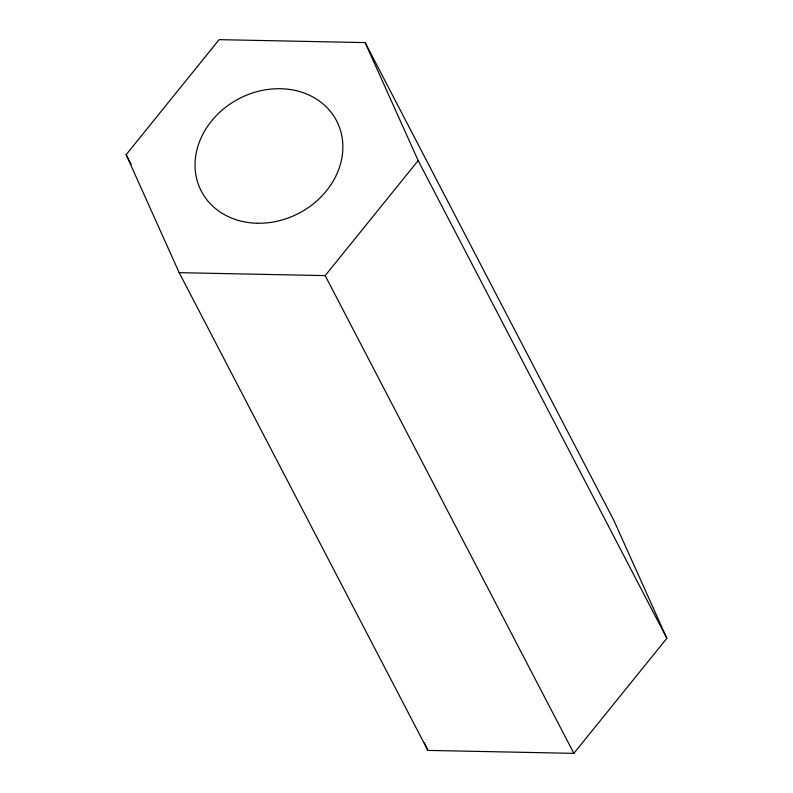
<?xml version="1.0" encoding="UTF-8"?>
<svg xmlns="http://www.w3.org/2000/svg" width="793" height="793" viewBox="0 0 793 793"><rect width="100%" height="100%" fill="white"/><g stroke="black" fill="none" stroke-linecap="round" stroke-linejoin="round"><path stroke-width="1.19" d="M126.146 154.685L219.136 39.65L365.137 42.604L613.832 520.337L666.854 638.315L573.864 753.35L427.863 750.396L179.168 272.663L126.146 154.685L131.291 164.567M179.168 272.663L325.18 275.617L418.159 160.582L365.137 42.604M418.159 160.582L666.854 638.315M325.18 275.617L573.864 753.35M424.324 742.535L427.863 750.396M257.418 223.239A76.227 64.639 -27.5 0 0 337.947 123.619A76.227 64.639 -27.5 0 0 211.503 121.061A76.227 64.639 -27.5 0 0 257.418 223.239"/></g></svg>
